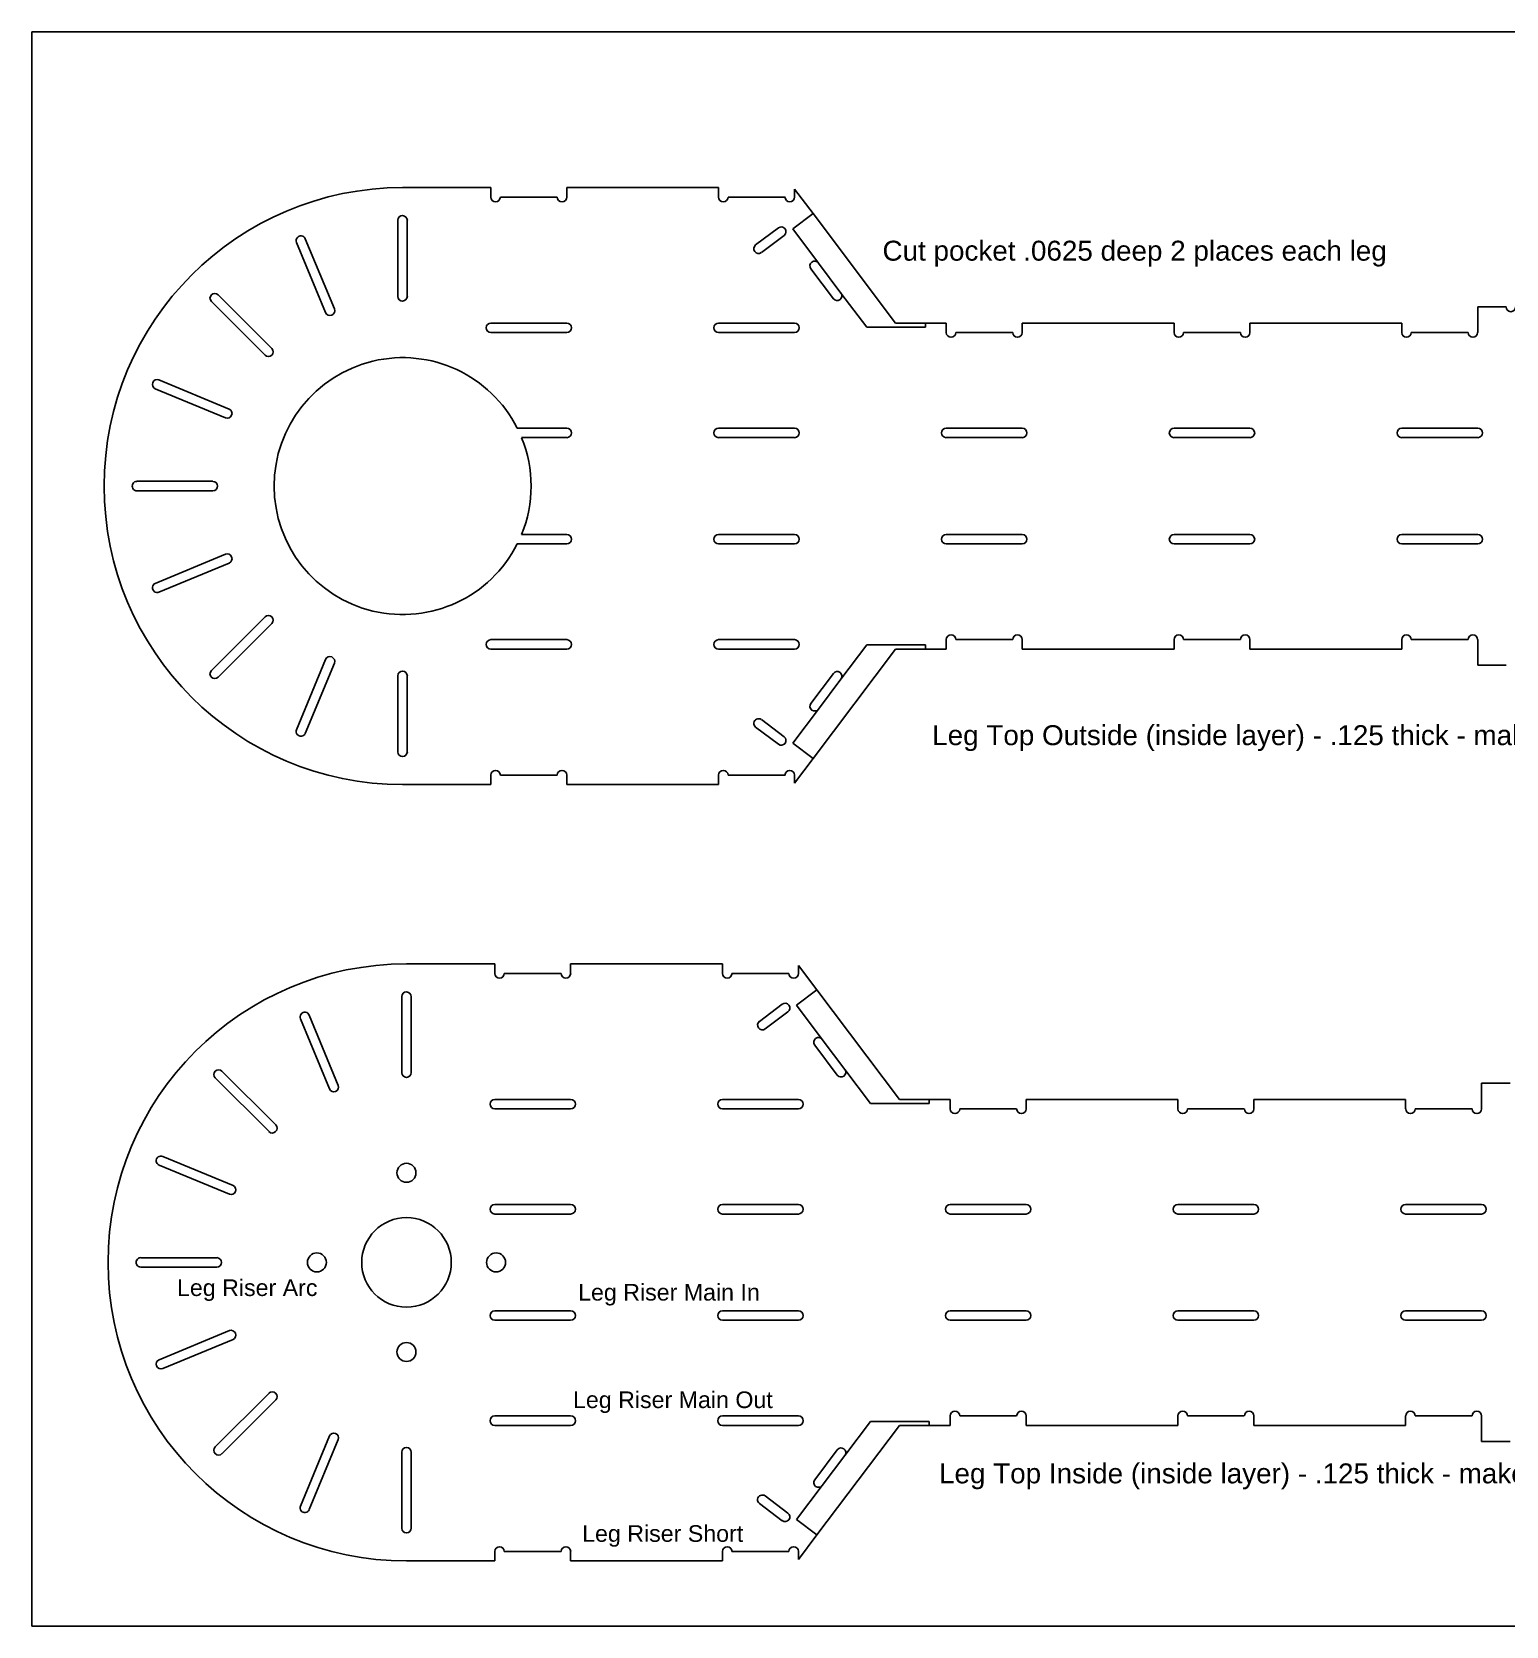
# Model space of a CAD drawing. Extents: x 0 to 32.5, y 0 to 21.
# Drawn here: x 0 to 19.42, y 0 to 21 of the extents above; entities that cross this region are included whole.
import ezdxf

# ---------------------------------------------------------------- set-up
doc = ezdxf.new("R2010")
doc.units = 0
doc.header["$MEASUREMENT"] = 0
doc.layers.add('CONTINUOUS', color=7, linetype='CONTINUOUS')
doc.layers.add('VISIBLE', color=7, linetype='CONTINUOUS')

# ---------------------------------------------------------------- blocks, each defined once
blk = doc.blocks.new('BLOCK0')
at = {"layer": 'CONTINUOUS'}
for p, q in [((32.5, 21), (0, 21)), ((0, 21), (0, 0)), ((0, 0), (32.5, 0))]:
    blk.add_line(p, q, dxfattribs=at)

msp = doc.modelspace()

# ---------------------------------------------------------------- linework, layer by layer
at = {"layer": 'VISIBLE'}
for p, q in [((4.884, 18.95), (6.047, 18.95)), ((6.047, 18.825), (6.047, 18.95)), ((7.047, 18.95), (7.047, 18.825)), ((7.047, 18.95), (9.047, 18.95)), ((9.047, 18.825), (9.047, 18.95)), ((10.047, 18.93), (10.047, 18.825)), ((10.047, 18.93), (10.291, 18.606)), ((6.922, 18.825), (6.172, 18.825)), ((9.922, 18.825), (9.172, 18.825)), ((4.821, 17.517), (4.821, 18.518)), ((4.946, 18.517), (4.946, 17.517)), ((10.023, 18.405), (10.291, 18.606)), ((10.291, 18.606), (11.377, 17.165)), ((3.602, 18.274), (3.985, 17.35)), ((9.535, 18.193), (9.834, 18.419)), ((9.909, 18.319), (9.61, 18.093)), ((10.361, 17.955), (10.023, 18.405)), ((3.87, 17.302), (3.487, 18.227)), ((10.559, 17.485), (10.262, 17.88)), ((10.361, 17.955), (10.659, 17.56)), ((3.072, 16.74), (2.365, 17.448)), ((2.453, 17.536), (3.161, 16.829)), ((10.998, 17.111), (10.659, 17.56)), ((19.047, 17.04), (19.047, 17.377)), ((19.422, 17.377), (19.047, 17.377)), ((6.047, 17.165), (7.047, 17.165)), ((7.047, 17.04), (6.047, 17.04)), ((9.047, 17.165), (10.047, 17.165)), ((10.047, 17.04), (9.047, 17.04)), ((11.772, 17.111), (10.998, 17.111)), ((11.377, 17.165), (11.772, 17.165)), ((11.772, 17.165), (12.047, 17.165)), ((11.772, 17.165), (11.772, 17.111)), ((12.047, 17.04), (12.047, 17.165)), ((12.922, 17.04), (12.172, 17.04)), ((13.047, 17.165), (15.047, 17.165)), ((13.047, 17.165), (13.047, 17.04)), ((15.047, 17.04), (15.047, 17.165)), ((15.922, 17.04), (15.172, 17.04)), ((16.047, 17.165), (16.047, 17.04)), ((16.047, 17.165), (18.047, 17.165)), ((18.047, 17.04), (18.047, 17.165)), ((18.922, 17.04), (18.172, 17.04)), ((1.674, 16.415), (2.599, 16.032)), ((2.551, 15.916), (1.626, 16.299)), ((6.395, 15.78), (7.047, 15.78)), ((9.047, 15.78), (10.047, 15.78)), ((12.047, 15.78), (13.047, 15.78)), ((15.047, 15.78), (16.047, 15.78)), ((18.047, 15.78), (19.047, 15.78)), ((7.047, 15.655), (6.452, 15.655)), ((10.047, 15.655), (9.047, 15.655)), ((13.047, 15.655), (12.047, 15.655)), ((16.047, 15.655), (15.047, 15.655)), ((19.047, 15.655), (18.047, 15.655)), ((1.384, 15.08), (2.384, 15.08)), ((2.384, 14.955), (1.384, 14.955)), ((6.452, 14.38), (7.047, 14.38)), ((9.047, 14.38), (10.047, 14.38)), ((12.047, 14.38), (13.047, 14.38)), ((15.047, 14.38), (16.047, 14.38)), ((18.047, 14.38), (19.047, 14.38)), ((1.626, 13.736), (2.551, 14.119)), ((7.047, 14.255), (6.395, 14.255)), ((10.047, 14.255), (9.047, 14.255)), ((13.047, 14.255), (12.047, 14.255)), ((16.047, 14.255), (15.047, 14.255)), ((19.047, 14.255), (18.047, 14.255)), ((2.599, 14.003), (1.674, 13.62)), ((2.365, 12.587), (3.072, 13.294)), ((3.161, 13.206), (2.453, 12.498)), ((6.047, 12.995), (7.047, 12.995)), ((7.047, 12.87), (6.047, 12.87)), ((9.047, 12.995), (10.047, 12.995)), ((10.047, 12.87), (9.047, 12.87)), ((11.377, 12.87), (10.291, 11.428)), ((10.659, 12.475), (10.998, 12.924)), ((10.998, 12.924), (11.772, 12.924)), ((11.772, 12.87), (11.377, 12.87)), ((11.772, 12.924), (11.772, 12.87)), ((12.047, 12.87), (11.772, 12.87)), ((12.047, 12.87), (12.047, 12.995)), ((12.172, 12.995), (12.922, 12.995)), ((13.047, 12.995), (13.047, 12.87)), ((15.047, 12.87), (13.047, 12.87)), ((15.047, 12.87), (15.047, 12.995)), ((15.172, 12.995), (15.922, 12.995)), ((16.047, 12.995), (16.047, 12.87)), ((18.047, 12.87), (16.047, 12.87)), ((18.047, 12.87), (18.047, 12.995)), ((18.172, 12.995), (18.922, 12.995)), ((19.047, 12.657), (19.047, 12.995)), ((3.487, 11.808), (3.87, 12.732)), ((3.985, 12.684), (3.602, 11.76)), ((19.047, 12.657), (19.422, 12.657)), ((4.821, 11.517), (4.821, 12.518)), ((4.946, 12.517), (4.946, 11.517)), ((10.262, 12.154), (10.559, 12.55)), ((10.659, 12.475), (10.361, 12.079)), ((10.023, 11.63), (10.361, 12.079)), ((9.834, 11.616), (9.535, 11.841)), ((9.61, 11.941), (9.909, 11.716)), ((10.291, 11.428), (10.023, 11.63)), ((10.291, 11.428), (10.047, 11.105)), ((6.047, 11.085), (6.047, 11.21)), ((6.172, 11.21), (6.922, 11.21)), ((7.047, 11.21), (7.047, 11.085)), ((9.047, 11.085), (9.047, 11.21)), ((9.172, 11.21), (9.922, 11.21)), ((10.047, 11.21), (10.047, 11.105)), ((6.047, 11.085), (4.884, 11.085)), ((9.047, 11.085), (7.047, 11.085)), ((4.935, 8.723), (6.098, 8.723)), ((6.098, 8.598), (6.098, 8.723)), ((7.098, 8.723), (9.098, 8.723)), ((7.098, 8.723), (7.098, 8.598)), ((9.098, 8.598), (9.098, 8.723)), ((10.098, 8.703), (10.098, 8.598)), ((10.098, 8.703), (10.342, 8.38)), ((6.973, 8.598), (6.223, 8.598)), ((9.973, 8.598), (9.223, 8.598)), ((4.873, 7.29), (4.873, 8.291)), ((4.998, 8.291), (4.998, 7.291)), ((9.586, 7.966), (9.885, 8.192)), ((10.074, 8.178), (10.342, 8.38)), ((10.342, 8.38), (11.428, 6.938)), ((3.921, 7.076), (3.538, 8)), ((3.654, 8.048), (4.036, 7.123)), ((9.961, 8.092), (9.661, 7.867)), ((10.413, 7.729), (10.074, 8.178)), ((10.611, 7.258), (10.313, 7.653)), ((10.711, 7.333), (10.413, 7.729)), ((3.124, 6.514), (2.416, 7.221)), ((2.504, 7.31), (3.212, 6.602)), ((11.049, 6.884), (10.711, 7.333)), ((19.098, 6.813), (19.098, 7.151)), ((19.473, 7.151), (19.098, 7.151)), ((6.098, 6.938), (7.098, 6.938)), ((9.098, 6.938), (10.098, 6.938)), ((11.428, 6.938), (11.823, 6.938)), ((11.823, 6.938), (12.098, 6.938)), ((11.823, 6.938), (11.823, 6.884)), ((12.098, 6.813), (12.098, 6.938)), ((13.098, 6.938), (15.098, 6.938)), ((13.098, 6.938), (13.098, 6.813)), ((15.098, 6.813), (15.098, 6.938)), ((16.098, 6.938), (18.098, 6.938)), ((16.098, 6.938), (16.098, 6.813)), ((18.098, 6.813), (18.098, 6.938)), ((7.098, 6.813), (6.098, 6.813)), ((10.098, 6.813), (9.098, 6.813)), ((11.823, 6.884), (11.049, 6.884)), ((12.973, 6.813), (12.223, 6.813)), ((15.973, 6.813), (15.223, 6.813)), ((18.973, 6.813), (18.223, 6.813)), ((1.725, 6.188), (2.65, 5.805)), ((2.602, 5.689), (1.678, 6.072)), ((6.098, 5.553), (7.098, 5.553)), ((9.098, 5.553), (10.098, 5.553)), ((12.098, 5.553), (13.098, 5.553)), ((15.098, 5.553), (16.098, 5.553)), ((18.098, 5.553), (19.098, 5.553)), ((7.098, 5.428), (6.098, 5.428)), ((10.098, 5.428), (9.098, 5.428)), ((13.098, 5.428), (12.098, 5.428)), ((16.098, 5.428), (15.098, 5.428)), ((19.098, 5.428), (18.098, 5.428)), ((1.435, 4.853), (2.435, 4.853)), ((2.436, 4.728), (1.436, 4.728)), ((6.098, 4.153), (7.098, 4.153)), ((7.098, 4.028), (6.098, 4.028)), ((9.098, 4.153), (10.098, 4.153)), ((10.098, 4.028), (9.098, 4.028)), ((12.098, 4.153), (13.098, 4.153)), ((13.098, 4.028), (12.098, 4.028)), ((15.098, 4.153), (16.098, 4.153)), ((16.098, 4.028), (15.098, 4.028)), ((18.098, 4.153), (19.098, 4.153)), ((19.098, 4.028), (18.098, 4.028)), ((1.678, 3.509), (2.602, 3.892)), ((2.65, 3.776), (1.725, 3.393)), ((2.416, 2.36), (3.124, 3.068)), ((3.212, 2.979), (2.504, 2.271)), ((6.098, 2.768), (7.098, 2.768)), ((9.098, 2.768), (10.098, 2.768)), ((12.098, 2.643), (12.098, 2.768)), ((12.223, 2.768), (12.973, 2.768)), ((13.098, 2.768), (13.098, 2.643)), ((15.098, 2.643), (15.098, 2.768)), ((15.223, 2.768), (15.973, 2.768)), ((16.098, 2.768), (16.098, 2.643)), ((18.098, 2.643), (18.098, 2.768)), ((18.223, 2.768), (18.973, 2.768)), ((19.098, 2.431), (19.098, 2.768)), ((7.098, 2.643), (6.098, 2.643)), ((10.098, 2.643), (9.098, 2.643)), ((11.428, 2.643), (10.342, 1.201)), ((10.711, 2.248), (11.049, 2.697)), ((11.049, 2.697), (11.823, 2.697)), ((11.823, 2.643), (11.428, 2.643)), ((11.823, 2.697), (11.823, 2.643)), ((12.098, 2.643), (11.823, 2.643)), ((15.098, 2.643), (13.098, 2.643)), ((18.098, 2.643), (16.098, 2.643)), ((3.538, 1.581), (3.921, 2.505)), ((4.036, 2.458), (3.654, 1.534)), ((10.313, 1.928), (10.611, 2.323)), ((19.098, 2.431), (19.473, 2.431)), ((4.873, 1.29), (4.873, 2.291)), ((4.998, 2.291), (4.998, 1.291)), ((10.413, 1.852), (10.711, 2.248)), ((9.661, 1.714), (9.961, 1.489)), ((10.074, 1.403), (10.413, 1.852)), ((9.885, 1.389), (9.586, 1.615)), ((10.342, 1.201), (10.074, 1.403)), ((10.342, 1.201), (10.098, 0.878)), ((6.098, 0.858), (4.935, 0.858)), ((6.098, 0.858), (6.098, 0.983)), ((6.223, 0.983), (6.973, 0.983)), ((7.098, 0.983), (7.098, 0.858)), ((9.098, 0.858), (7.098, 0.858)), ((9.098, 0.858), (9.098, 0.983)), ((9.223, 0.983), (9.973, 0.983)), ((10.098, 0.983), (10.098, 0.878))]:
    msp.add_line(p, q, dxfattribs=at)
for centre, radius in [((4.935, 5.971), 0.125), ((4.935, 4.791), 0.59), ((3.755, 4.791), 0.125), ((6.115, 4.791), 0.125), ((4.935, 3.611), 0.125)]:
    msp.add_circle(centre, radius, dxfattribs=at)
for centre, radius, start, end in [((4.884, 15.017), 3.932, 90, 270), ((6.109, 18.825), 0.0625, 180, 0), ((6.984, 18.825), 0.0625, 180, 0), ((9.109, 18.825), 0.0625, 180, 0), ((9.984, 18.825), 0.0625, 180, 0), ((4.884, 18.517), 0.0625, 0, 179.2838), ((3.544, 18.251), 0.0625, 21.9884, 202.5), ((9.872, 18.369), 0.0625, 306.9953, 126.9953), ((9.572, 18.143), 0.0625, 126.9953, 306.9953), ((10.312, 17.918), 0.0625, 36.9953, 216.9953), ((2.409, 17.492), 0.0625, 45.0001, 224.9999), ((4.884, 17.517), 0.0625, 180.7162, 0), ((10.609, 17.523), 0.0625, 216.9953, 36.9953), ((3.927, 17.327), 0.0625, 203.2162, 21.7838), ((19.484, 17.377), 0.0625, 180, 0), ((6.047, 17.102), 0.0625, 90, 270), ((7.047, 17.102), 0.0625, 270, 90), ((9.047, 17.102), 0.0625, 90, 270), ((10.047, 17.102), 0.0625, 270, 90), ((12.109, 17.04), 0.0625, 180, 0), ((12.984, 17.04), 0.0625, 180, 0), ((15.109, 17.04), 0.0625, 180, 0), ((15.984, 17.04), 0.0625, 180, 0), ((18.109, 17.04), 0.0625, 180, 0), ((18.984, 17.04), 0.0625, 180, 0), ((3.116, 16.785), 0.0625, 225.7162, 44.2838), ((4.884, 15.017), 1.692, 26.7769, 333.2231), ((1.65, 16.357), 0.0625, 67.5001, 247.4999), ((2.574, 15.974), 0.0625, 248.2162, 66.7838), ((7.047, 15.717), 0.0625, 270, 90), ((9.047, 15.717), 0.0625, 90, 270), ((10.047, 15.717), 0.0625, 270, 90), ((12.047, 15.717), 0.0625, 90, 270), ((13.047, 15.717), 0.0625, 270, 90), ((15.047, 15.717), 0.0625, 90, 270), ((16.047, 15.717), 0.0625, 270, 90), ((18.047, 15.717), 0.0625, 90, 270), ((19.047, 15.717), 0.0625, 270, 90), ((4.884, 15.017), 1.693, 337.8729, 22.1271), ((1.384, 15.017), 0.0625, 89.4884, 270), ((2.384, 15.017), 0.0625, 270, 89.4884), ((7.047, 14.317), 0.0625, 270, 90), ((9.047, 14.317), 0.0625, 90, 270), ((10.047, 14.317), 0.0625, 270, 90), ((12.047, 14.317), 0.0625, 90, 270), ((13.047, 14.317), 0.0625, 270, 90), ((15.047, 14.317), 0.0625, 90, 270), ((16.047, 14.317), 0.0625, 270, 90), ((18.047, 14.317), 0.0625, 90, 270), ((19.047, 14.317), 0.0625, 270, 90), ((2.574, 14.061), 0.0625, 293.2162, 111.7838), ((1.65, 13.678), 0.0625, 112.5, 292.5), ((3.116, 13.25), 0.0625, 315.7162, 134.2838), ((12.109, 12.995), 0.0625, 0, 180), ((12.984, 12.995), 0.0625, 0, 180), ((15.109, 12.995), 0.0625, 0, 180), ((15.984, 12.995), 0.0625, 0, 180), ((18.109, 12.995), 0.0625, 0, 180), ((18.984, 12.995), 0.0625, 0, 180), ((6.047, 12.932), 0.0625, 90, 270), ((7.047, 12.932), 0.0625, 270, 90), ((9.047, 12.932), 0.0625, 90, 270), ((10.047, 12.932), 0.0625, 270, 90), ((3.927, 12.708), 0.0625, 338.2162, 156.7838), ((2.409, 12.543), 0.0625, 135, 315), ((4.884, 12.517), 0.0625, 0, 179.2838), ((10.609, 12.512), 0.0625, 323.0047, 143.0047), ((10.312, 12.117), 0.0625, 143.0047, 323.0047), ((3.544, 11.784), 0.0625, 157.5, 338.0116), ((9.572, 11.891), 0.0625, 53.0047, 233.0047), ((9.872, 11.666), 0.0625, 233.0047, 53.0047), ((4.884, 11.517), 0.0625, 180.7162, 0), ((6.109, 11.21), 0.0625, 0, 180), ((6.984, 11.21), 0.0625, 0, 180), ((9.109, 11.21), 0.0625, 0, 180), ((9.984, 11.21), 0.0625, 0, 180), ((4.935, 4.791), 3.932, 90, 270), ((6.161, 8.598), 0.0625, 180, 0), ((7.036, 8.598), 0.0625, 180, 0), ((9.161, 8.598), 0.0625, 180, 0), ((10.036, 8.598), 0.0625, 180, 0), ((4.935, 8.291), 0.0625, 0, 179.2838), ((9.923, 8.142), 0.0625, 306.9953, 126.9953), ((3.596, 8.024), 0.0625, 21.9884, 202.5), ((9.623, 7.917), 0.0625, 126.9953, 306.9953), ((10.363, 7.691), 0.0625, 36.9953, 216.9953), ((2.46, 7.265), 0.0625, 45, 225), ((4.935, 7.291), 0.0625, 180.7162, 360), ((10.661, 7.296), 0.0625, 216.9953, 36.9953), ((3.978, 7.1), 0.0625, 203.2162, 21.7838), ((6.098, 6.876), 0.0625, 90, 270), ((7.098, 6.876), 0.0625, 270, 90), ((9.098, 6.876), 0.0625, 90, 270), ((10.098, 6.876), 0.0625, 270, 90), ((12.161, 6.813), 0.0625, 180, 0), ((13.036, 6.813), 0.0625, 180, 0), ((15.161, 6.813), 0.0625, 180, 0), ((16.036, 6.813), 0.0625, 180, 0), ((18.161, 6.813), 0.0625, 180, 0), ((19.036, 6.813), 0.0625, 180, 0), ((3.167, 6.558), 0.0625, 225.7162, 44.2838), ((1.701, 6.13), 0.0625, 67.5, 247.5), ((2.625, 5.747), 0.0625, 248.2162, 66.7838), ((6.098, 5.491), 0.0625, 90, 270), ((7.098, 5.491), 0.0625, 270, 90), ((9.098, 5.491), 0.0625, 90, 270), ((10.098, 5.491), 0.0625, 270, 90), ((12.098, 5.491), 0.0625, 90, 270), ((13.098, 5.491), 0.0625, 270, 90), ((15.098, 5.491), 0.0625, 90, 270), ((16.098, 5.491), 0.0625, 270, 90), ((18.098, 5.491), 0.0625, 90, 270), ((19.098, 5.491), 0.0625, 270, 90), ((1.435, 4.791), 0.0625, 90, 270.5116), ((2.435, 4.791), 0.0625, 270.5116, 90), ((6.098, 4.091), 0.0625, 90, 270), ((7.098, 4.091), 0.0625, 270, 90), ((9.098, 4.091), 0.0625, 90, 270), ((10.098, 4.091), 0.0625, 270, 90), ((12.098, 4.091), 0.0625, 90, 270), ((13.098, 4.091), 0.0625, 270, 90), ((15.098, 4.091), 0.0625, 90, 270), ((16.098, 4.091), 0.0625, 270, 90), ((18.098, 4.091), 0.0625, 90, 270), ((19.098, 4.091), 0.0625, 270, 90), ((2.625, 3.834), 0.0625, 293.2162, 111.7838), ((1.701, 3.451), 0.0625, 112.5001, 292.4999), ((3.167, 3.023), 0.0625, 315.7162, 134.2838), ((6.098, 2.706), 0.0625, 90, 270), ((7.098, 2.706), 0.0625, 270, 90), ((9.098, 2.706), 0.0625, 90, 270), ((10.098, 2.706), 0.0625, 270, 90), ((12.161, 2.768), 0.0625, 0, 180), ((13.036, 2.768), 0.0625, 0, 180), ((15.161, 2.768), 0.0625, 0, 180), ((16.036, 2.768), 0.0625, 0, 180), ((18.161, 2.768), 0.0625, 0, 180), ((19.036, 2.768), 0.0625, 0, 180), ((3.978, 2.481), 0.0625, 338.2162, 156.7838), ((2.46, 2.316), 0.0625, 135.0001, 314.9999), ((4.935, 2.291), 0.0625, 0, 179.2838), ((10.661, 2.285), 0.0625, 323.0047, 143.0047), ((10.363, 1.89), 0.0625, 143.0047, 323.0047), ((9.623, 1.665), 0.0625, 53.0047, 233.0047), ((3.596, 1.557), 0.0625, 157.5, 338.0116), ((9.923, 1.439), 0.0625, 233.0047, 53.0047), ((4.935, 1.291), 0.0625, 180.7162, 0), ((6.161, 0.983), 0.0625, 0, 180), ((7.036, 0.983), 0.0625, 0, 180), ((9.161, 0.983), 0.0625, 0, 180), ((10.036, 0.983), 0.0625, 0, 180)]:
    msp.add_arc(centre, radius, start, end, dxfattribs=at)

# ---------------------------------------------------------------- block references
at = {"layer": 'CONTINUOUS'}
msp.add_blockref('BLOCK0', (0, 0), dxfattribs=at)

# ---------------------------------------------------------------- texts
at = {"layer": 'CONTINUOUS', "attachment_point": 1}
for s, insert, char_height in [('{\\fArial|b0|i0|c0|p0;\\C7;Cut pocket .0625 deep 2 places each leg}{\\fArial|b0|i0|c0|p0;\\C7;\\H0.4375x;}', (11.206, 18.249), 0.26242), ('{\\fArial|b0|i0|c0|p0;\\C7;Leg Top Outside (inside layer) - .125 thick - make 1}{\\fArial|b0|i0|c0|p0;\\C7;\\H0.4375x;}', (11.861, 11.867), 0.26242), ('{\\fArial|b0|i0|c0|p0;\\C7;Leg Riser Arc}{\\fArial|b0|i0|c0|p0;\\C7;\\H0.525x;}', (1.912, 4.567), 0.21868), ('{\\fArial|b0|i0|c0|p0;\\C7;Leg Riser Main In}{\\fArial|b0|i0|c0|p0;\\C7;\\H0.525x;}', (7.196, 4.507), 0.21868), ('{\\fArial|b0|i0|c0|p0;\\C7;Leg Riser Main Out}{\\fArial|b0|i0|c0|p0;\\C7;\\H0.525x;}', (7.129, 3.091), 0.21868), ('{\\fArial|b0|i0|c0|p0;\\C7;Leg Top Inside (inside layer) - .125 thick - make 1}{\\fArial|b0|i0|c0|p0;\\C7;\\H0.4375x;}', (11.951, 2.143), 0.26242), ('{\\fArial|b0|i0|c0|p0;\\C7;Leg Riser Short}{\\fArial|b0|i0|c0|p0;\\C7;\\H0.525x;}', (7.249, 1.329), 0.21868)]:
    msp.add_mtext(s, dxfattribs=dict(at, insert=insert, char_height=char_height))

doc.saveas('drawing.dxf')
